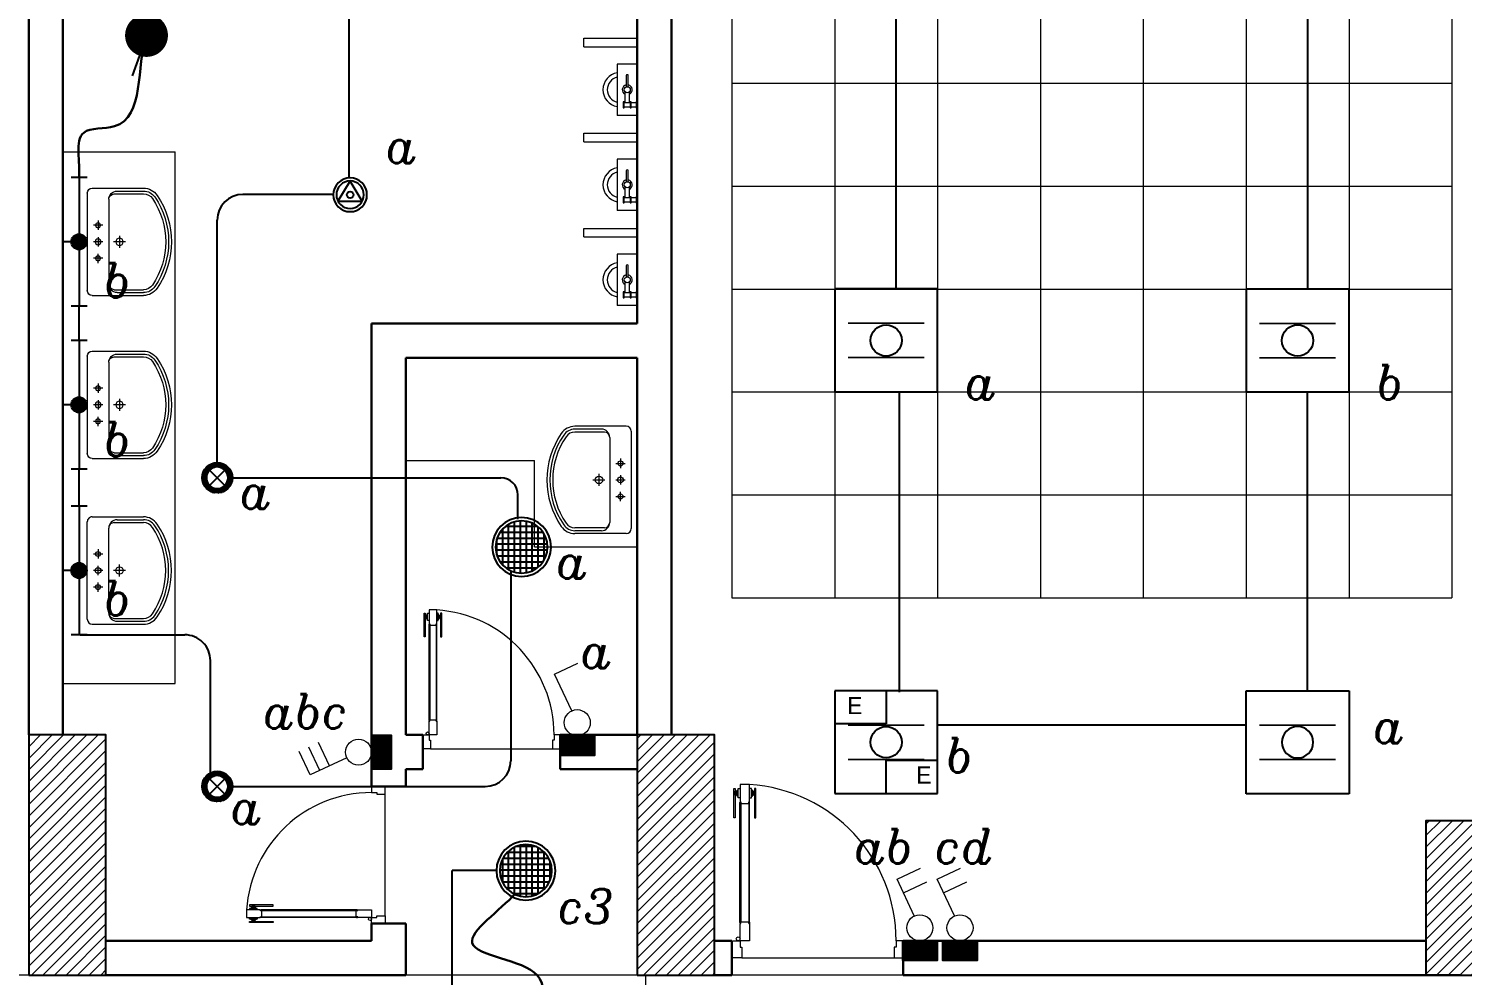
# Model space of a CAD drawing. Extents: x 990 to 1091, y 469 to 823.
# Drawn here: x 1013.71 to 1022.08, y 772.87 to 778.39 of the extents above; entities that cross this region are included whole.
import ezdxf

# ---------------------------------------------------------------- set-up
doc = ezdxf.new("R2010")
doc.units = 0
doc.header["$MEASUREMENT"] = 0
doc.layers.get('0').update_dxf_attribs({"color": 252, "linetype": 'CONTINUOUS', "lineweight": 30})
for name, color, linetype, lineweight in [('Column', 252, 'CONTINUOUS', 25), ('DOOR', 252, 'CONTINUOUS', 9), ('elev', 252, 'CONTINUOUS', 9), ('Furn', 252, 'CONTINUOUS', 9), ('hatch', 252, 'CONTINUOUS', 9), ('R-SWTS-DET1', 252, 'CONTINUOUS', 5), ('Wall', 252, 'CONTINUOUS', 30)]:
    doc.layers.add(name, color=color, linetype=linetype, lineweight=lineweight)
for name, color, linetype in [('E-LIGHTING', 2, 'CONTINUOUS'), ('E-SWITCHES', 4, 'CONTINUOUS'), ('E-WIRING', 3, 'CONTINUOUS'), ('TEXT-ELC', 3, 'CONTINUOUS')]:
    doc.layers.add(name, color=color, linetype=linetype)
doc.styles.add('ROMANS', font='italic8.shx')
doc.dimstyles.get("Standard").update_dxf_attribs({"dimtxt": 0.12, "dimasz": 0.05, "dimexe": 0.18, "dimexo": 0.0625, "dimgap": 0.09, "dimtad": 0, "dimtih": 1, "dimtoh": 1, "dimzin": 0, "dimdsep": 46, "dimtxsty": 'Standard', "dimblk": 'DOT', "dimcen": 0.09, "dimadec": 0, "dimazin": 0, "dimtfac": 1, "dimtofl": 0, "dimtmove": 0, "dimatfit": 3, "dimldrblk": 'DOT', "dimfxl": 1, "dimtolj": 1, "dimtzin": 0, "dimarcsym": 0})
pattern_1 = [(45, (1236.270844002455, 445.3542124927696), (-0.0336759604540093, 0.0336759604540093), [])]
pattern_2 = [(45, (0, 0), (-0.0088388347648318, 0.0088388347648318), []), (135, (0, 0), (-0.0088388347648318, -0.0088388347648318), [])]

# ---------------------------------------------------------------- blocks, each defined once
blk = doc.blocks.new('d8')
at = {"layer": 'DOOR'}
for p, q in [((32.11949057471932, -112.7480921357878), (32.11949057471932, -112.0481896781356)), ((32.12445321347209, -112.0481896781356), (32.12445321347209, -112.748092135788)), ((32.17111337731573, -112.0481896781356), (32.17111337731573, -112.7480921357878)), ((32.17607601606785, -112.7480921357878), (32.17607601606785, -112.0481896781353)), ((32.13112043701042, -112.9536329828703), (33.01999110287822, -112.9536329828703))]:
    blk.add_line(p, q, dxfattribs=at)
for points in [[(32.09162617243794, -112.137211430456), (32.0835986547513, -112.137211430456), (32.0835986547513, -111.9648679569864), (32.09162617243805, -111.9648679569864)], [(32.12445321347209, -112.0426348967258), (32.12445321347209, -112.0537444595456), (32.17111337731561, -112.0537444595456), (32.17111337731561, -112.0426348967258), (32.17555720244376, -112.0426348967258), (32.17555720244376, -111.9426488313468), (32.17555720244376, -111.9426488313468), (32.12000938834433, -111.9426488313468), (32.12000938834433, -112.0426348967258)], [(32.20394041834952, -112.137211430456), (32.21196793603632, -112.137211430456), (32.21196793603632, -111.9648679569862), (32.20394041834965, -111.9648679569862)], [(32.10334504411441, -111.9826758234901), (32.096911198511, -111.9826758234901), (32.096911198511, -112.0028984041054), (32.10334504411441, -112.0028984041054)], [(32.19222154667344, -111.9826758234901), (32.19865539227682, -111.9826758234901), (32.19865539227682, -112.0028984041054), (32.19222154667344, -112.0028984041054)], [(32.12445321347185, -112.753646917198), (32.12445321347185, -112.742537354378), (32.17111337731524, -112.742537354378), (32.17111337731524, -112.753646917198), (32.17555720244334, -112.753646917198), (32.17555720244334, -112.8536329825768), (32.17555720244334, -112.8536329825768), (32.12000938834383, -112.8536329825768), (32.12000938834383, -112.753646917198)], [(32.07557139944827, -112.9536329828707), (32.07557113706436, -112.8536329825768), (32.12000938834383, -112.8536329825768), (32.12000965072765, -112.8915336456279), (32.13111921354742, -112.8915336456279), (32.13112043701042, -112.9536329828703)], [(33.07557139944875, -112.953632982871), (33.07557139923375, -112.8536329828921), (33.03099353957411, -112.8536329825773), (33.03099380195788, -112.8915336456279), (33.01988423913794, -112.8915336456279), (33.01999110287822, -112.9536329828703)]]:
    blk.add_lwpolyline(points, close=True, dxfattribs=at)
for points in [[(32.12000938834423, -112.0204157710859), (32.1088998255243, -112.0204157710859), (32.1088998255243, -111.9648679569862), (32.12000938834423, -111.9648679569862)], [(32.17555720244376, -112.0204157710862), (32.18666676526341, -112.0204157710862), (32.18666676526341, -111.9648679569864), (32.17555720244376, -111.9648679569864)], [(32.1088998255243, -112.0100383941915), (32.10334504411441, -112.0100383941915), (32.10334504411441, -111.9755358334042), (32.1088998255243, -111.9755358334042)], [(32.18666676526341, -112.0100383941908), (32.19222154667344, -112.0100383941908), (32.19222154667344, -111.975535833404), (32.18666676526357, -111.975535833404)]]:
    blk.add_lwpolyline(points, dxfattribs=at)
for points in [[(32.09162617243805, -111.9829640839593, -0.9999999999999998), (32.096911198511, -111.9829640839593), (32.096911198511, -111.9829640839593), (32.096911198511, -112.002610143636), (32.096911198511, -112.002610143636, -0.9999999999999998), (32.09162617243805, -112.002610143636), (32.09162617243805, -112.002610143636)], [(32.12445321347209, -112.0531523168882), (32.12445321347209, -112.0531523168882, -0.9999999999999998), (32.12445321347209, -112.0432270393829)], [(32.17111337731561, -112.0531523168882), (32.17111337731561, -112.0531523168882, 0.9999999999999998), (32.17111337731561, -112.0432270393829)], [(32.20394041834965, -111.9829640839593, 0.9999999999999998), (32.19865539227682, -111.9829640839593), (32.19865539227682, -111.9829640839593), (32.19865539227682, -112.0026101436362), (32.19865539227682, -112.0026101436362, 0.9999999999999998), (32.20394041834965, -112.0026101436362), (32.20394041834965, -112.0026101436362)], [(32.12445321347185, -112.7431294970356), (32.12445321347185, -112.7431294970356, 0.9999999999999998), (32.12445321347185, -112.7530547745402)], [(32.17111337731524, -112.7431294970356), (32.17111337731524, -112.7431294970356, -0.9999999999999998), (32.17111337731524, -112.7530547745402)]]:
    blk.add_lwpolyline(points, format="xyb", close=True, dxfattribs=at)
blk.add_circle((32.10889982552379, -112.842523419757), 0.0111095628198811, dxfattribs=at)
blk.add_arc((32.11820588788596, -112.8536329825768), 0.9127876516880132, 359.9999999999772, 86.39767896853148, dxfattribs=at)
blk = doc.blocks.new('gfhh')
at = {"layer": 'Furn'}
for p, q in [((-7.349850511601543, -128.8200954958166), (-7.648408565474397, -128.8425768039495)), ((-7.639638702096249, -128.9590430405349), (-7.648408565474397, -128.8425768039495)), ((-7.340498246226102, -128.9363497981562), (-7.349267822704375, -128.8198872465551)), ((-7.639638702096249, -128.9590430405349), (-7.340498246226102, -128.9363497981562)), ((-7.565915044231275, -128.8715030543223), (-7.600854915206129, -128.8741340133365)), ((-7.600854915206129, -128.8741340133365), (-7.600416422037597, -128.8799573251652)), ((-7.600416422037597, -128.8799573251652), (-7.565476551061777, -128.8773263661518)), ((-7.562845592048402, -128.9122662371277), (-7.597785463025132, -128.9148971961411)), ((-7.597785463025132, -128.9148971961411), (-7.597346969855664, -128.9207205079702)), ((-7.597346969855664, -128.9207205079702), (-7.562407098879845, -128.9180895489569)), ((-7.560214633035088, -128.9472061081031), (-7.595154504010026, -128.9498370671163)), ((-7.594593110208418, -128.8795188319966), (-7.591962151195048, -128.9144587029724)), ((-7.591523658025607, -128.9202820148011), (-7.589331192181731, -128.9493985739478)), ((-7.568668903878487, -128.9127047302963), (-7.571299862891834, -128.8777648593205)), ((-7.570861369722338, -128.8835881711501), (-7.508199373213415, -128.8788697466129)), ((-7.506263047687298, -128.90214926283), (-7.56910739704611, -128.9068814184675)), ((-7.566037944864262, -128.9476446012716), (-7.568230410708963, -128.9185280421259)), ((-7.565476551061777, -128.8773263661518), (-7.565915044231275, -128.8715030543223)), ((-7.562407098879845, -128.9180895489569), (-7.562845592048402, -128.9122662371277)), ((-7.413193457163004, -128.8775721674182), (-7.478416379834641, -128.8824834287221)), ((-7.477539393497409, -128.8941300523814), (-7.412316470825885, -128.8892187910766)), ((-7.553952994416817, -128.9525909392913), (-7.600539322670528, -128.956098872115))]:
    blk.add_line(p, q, dxfattribs=at)
blk.add_circle((-7.494281329603436, -128.8895343836126), 0.017519393034043, dxfattribs=at)
for centre, radius, start, end in [((-7.497413423668064, -128.8479392991175), 0.1001108173373883, 14.03882389447168, 174.7471238944766), ((-7.497413423668064, -128.8479392991175), 0.0750831130030412, 17.14602389448299, 171.5072238944836), ((-7.494281329603436, -128.8895343836126), 0.0291989883900716, 16.18252389449923, 160.892523894523), ((-7.594441156942622, -128.9558973610807), 0.0061015841283243, 96.71462389449216, 181.8978238944874), ((-7.56001257274616, -128.9533049017674), 0.0061015841283243, 6.714623894479227, 91.89782389448735), ((-7.494281329603436, -128.8895343836126), 0.0291989883900716, 207.1566938945013, 352.8832238944811), ((-7.412754963994442, -128.8833954792474), 0.0058397976780143, 274.3062238944887, 94.30622389448868)]:
    blk.add_arc(centre, radius, start, end, dxfattribs=at)
blk = doc.blocks.new('d4')
at = {"layer": 'DOOR'}
for p, q in [((73.81080702019722, -79.75536550797909), (73.81080995848764, -79.1954435418653)), ((73.81478006948947, -79.19544356269915), (73.8147771311992, -79.75536552881316)), ((73.85210820056386, -79.19544375858517), (73.85210526227335, -79.75536572469895)), ((73.8560753732754, -79.75536574553283), (73.85607831156581, -79.19544377941881)), ((73.82011004714026, -79.9197982344666), (74.53120657982434, -79.91980196607211))]:
    blk.add_line(p, q, dxfattribs=at)
for points in [[(73.78851806293653, -79.26666082674184), (73.78209604878731, -79.2666607930412), (73.78209677230981, -79.12878601426753), (73.78851878645906, -79.12878604796819)], [(73.79789380904005, -79.14303239036839), (73.79274673255738, -79.1430323633582), (73.79274664766004, -79.15921042785027), (73.79789372414277, -79.15921045486027)], [(73.81478009280924, -79.1909997375714), (73.81478004616972, -79.19988738782713), (73.85210817724399, -79.19988758371314), (73.85210822388363, -79.1909999334574), (73.85566328398599, -79.19099995211302), (73.85566370374178, -79.11101109981118), (73.85566370374178, -79.11101109981118), (73.81122545246282, -79.11101086661334), (73.811225032707, -79.19099971891559)], [(73.86899501108627, -79.1430327634846), (73.87414208756887, -79.1430327904948), (73.87414200267162, -79.15921085498688), (73.86899492618899, -79.15921082797665)], [(73.87836945966451, -79.26666129825306), (73.88479147381386, -79.26666133195391), (73.8847921973363, -79.12878655317982), (73.87837018318704, -79.12878651947916)], [(73.81477710787942, -79.75980935394101), (73.81477715451896, -79.7509217036852), (73.85210528559313, -79.7509218995712), (73.85210523895358, -79.75980954982701), (73.85566029905604, -79.75980956848285), (73.85565987930023, -79.8397984207848), (73.85565987930023, -79.8397984207848), (73.81122162802133, -79.83979818758715), (73.81122204777704, -79.75980933528521)], [(73.77567081709115, -79.91979800126414), (73.77567102699825, -79.83979800102907), (73.81122162802133, -79.83979818758715), (73.81122167881601, -79.8701187180287), (73.8201093290717, -79.87011876466823), (73.82011004714026, -79.9197982344666)], [(74.57567081708015, -79.9198021994066), (74.57567123672237, -79.83980219942465), (74.5400089489952, -79.83980201202864), (74.5400089997898, -79.87012254246977), (74.53112134953399, -79.87012249583027), (74.53120657982434, -79.91980196607211)]]:
    blk.add_lwpolyline(points, close=True, dxfattribs=at)
for points in [[(73.78851871048894, -79.14326294954627, -0.9999999999999998), (73.79274673134722, -79.14326297173355), (73.79274673134722, -79.14326297173355), (73.79274664887026, -79.15897981947471), (73.79274664887026, -79.15897981947471, -0.9999999999999998), (73.78851862801199, -79.1589797972874), (73.78851862801199, -79.1589797972874)], [(73.81478004865559, -79.19941367370124), (73.81478004865559, -79.19941367370124, -0.9999999999999998), (73.81478009032334, -79.19147345169709)], [(73.8521081797299, -79.19941386958723), (73.8521081797299, -79.19941386958723, 0.9999999999999998), (73.85210822139761, -79.1914736475831)], [(73.87837010721694, -79.14326342105744, 0.9999999999999998), (73.87414208635875, -79.14326339887015), (73.87414208635875, -79.14326339887015), (73.87414200388187, -79.1589802466115), (73.87414200388187, -79.1589802466115, 0.9999999999999998), (73.87837002473998, -79.15898026879859), (73.87837002473998, -79.15898026879859)], [(73.81477715203305, -79.7513954178113), (73.81477715203305, -79.7513954178113, 0.9999999999999998), (73.81477711036531, -79.75933563981482)], [(73.85210528310722, -79.7513956136973), (73.85210528310722, -79.7513956136973, -0.9999999999999998), (73.8521052414395, -79.75933583570082)]]:
    blk.add_lwpolyline(points, format="xyb", close=True, dxfattribs=at)
for points in [[(73.80233751929595, -79.16492247024897), (73.79789369416808, -79.1649224469289), (73.79789383901473, -79.13732039829976), (73.80233766414258, -79.13732042161952)], [(73.81122512598606, -79.17322441840393), (73.80233747573018, -79.17322437176443), (73.80233770892784, -79.12878612048524), (73.81122535918368, -79.12878616712497)], [(73.85566337726503, -79.1732246516018), (73.86455102752063, -79.17322469824131), (73.86455126071837, -79.12878644696212), (73.85566361046266, -79.1287864003226)], [(73.86455107108631, -79.16492279672514), (73.86899489621429, -79.16492282004509), (73.86899504106096, -79.13732077141584), (73.86455121593312, -79.1373207480962)]]:
    blk.add_lwpolyline(points, dxfattribs=at)
blk.add_circle((73.80233402440496, -79.83091049069192), 0.0088876502559006, dxfattribs=at)
blk.add_arc((73.80977882765505, -79.83979818001579), 0.7302301213500654, 359.9996993301862, 86.3973782987392, dxfattribs=at)
blk = doc.blocks.new('LAV15')
at = {"layer": 'Furn'}
for p, q in [((-0.0437500000000029, 0.3933986423538389), (-0.0437500000000029, 0.0826797284707777)), ((-0.0137500000000017, 0.4233986423538403), (0.5762500000000017, 0.4233986423538403)), ((0.1522921084965674, 0.3583986423538388), (0.20937484216347, 0.3583986423538388)), ((0.1812499999999915, 0.3300132438867482), (0.1812499999999915, 0.3866331723675191)), ((0.2522921084965617, 0.3583986423538388), (0.3093748421634643, 0.3583986423538388)), ((0.28125, 0.3300132438867482), (0.28125, 0.3866331723675191)), ((0.4102078915034327, 0.3583986423538388), (0.35312515783653, 0.3583986423538388)), ((0.3812499999999943, 0.3300132438867482), (0.3812499999999943, 0.3866331723675191)), ((0.606250000000003, 0.3933986423538425), (0.606250000000003, 0.0826797284707777)), ((-0.0087500000000063, 0.2608986423538386), (-0.0087500000000063, 0.0826797284707777)), ((0.0237499999999926, 0.293398642353841), (0.5387499999999932, 0.293398642353841)), ((0.28125, 0.1921284109792207), (0.28125, 0.26447609737132)), ((0.5712499999999922, 0.2608986423538386), (0.5712499999999922, 0.0826797284707777)), ((-0.0262500000000046, 0.2433986423538403), (-0.0262500000000046, 0.0826797284707741)), ((0.2442482497456098, 0.2283986423538398), (0.317187298319979, 0.2283986423538398)), ((0.5887500000000045, 0.2433986423538403), (0.5887500000000045, 0.0826797284707777))]:
    blk.add_line(p, q, dxfattribs=at)
for centre, radius in [((0.1812499999999915, 0.3583986423538388), 0.0150845549947657), ((0.28125, 0.3583986423538388), 0.0175986474938933), ((0.3812499999999943, 0.3583986423538388), 0.0150845549947657), ((0.28125, 0.2283986423538398), 0.0224871606866415)]:
    blk.add_circle(centre, radius, dxfattribs=at)
for centre, radius, start, end in [((-0.0137500000000017, 0.3933986423538389), 0.03, 90, 180), ((0.5762500000000017, 0.3933986423538425), 0.03, 0, 90), ((0.0237499999999926, 0.2433986423538403), 0.05, 90, 180), ((0.0237499999999926, 0.2608986423538386), 0.0325, 90, 180), ((0.5387499999999932, 0.2433986423538403), 0.05, 0, 90), ((0.5387499999999932, 0.2608986423538386), 0.0325, 0, 90), ((0.0562499999999915, 0.0826797284707777), 0.1, 180, 235.7711336721866), ((0.0562499999999915, 0.0826797284707777), 0.0825, 180, 235.7711336721866), ((0.0562499999999915, 0.0826797284707777), 0.065, 180, 235.7711336721866), ((0.28125, 0.4133986423538385), 0.5, 235.7711336721866, 304.2288663278136), ((0.28125, 0.4133986423538385), 0.4825000000000001, 235.7711336721866, 304.2288663278136), ((0.28125, 0.4133986423538385), 0.4650000000000001, 235.7711336721866, 304.2288663278136), ((0.5062499999999944, 0.0826797284707777), 0.065, 304.2288663278136, 0), ((0.5062499999999944, 0.0826797284707777), 0.0825, 304.2288663278136, 0), ((0.5062499999999944, 0.0826797284707777), 0.1, 304.2288663278136, 0)]:
    blk.add_arc(centre, radius, start, end, dxfattribs=at)
blk = doc.blocks.new('SPOT-20')
at = {"layer": 'E-LIGHTING', "linetype": 'Continuous'}
h = blk.add_hatch(dxfattribs=at)
h.set_pattern_fill('ANSI37', scale=0.4, style=0)
h.set_pattern_definition([(45, (0, 0), (-0.0353553390593274, 0.0353553390593274), []), (135, (0, 0), (-0.0353553390593274, -0.0353553390593274), [])])
h.paths.add_polyline_path([(-0.2200961570427753, 0, 1), (0.2200961570427753, 0, 1)])
at = {"layer": 'E-LIGHTING', "color": 1}
blk.add_circle((0, 0), 0.24885445374253, dxfattribs=at)
at = {"layer": 'E-LIGHTING', "color": 7}
blk.add_circle((0, 0), 0.2200961570427753, dxfattribs=at)
blk = doc.blocks.new('_Dot')
at = {"color": 0, "linetype": 'ByBlock', "lineweight": -2}
blk.add_line((-0.5, 0), (-1, 0), dxfattribs=at)
at = {"color": 0, "linetype": 'ByBlock', "const_width": 0.5}
blk.add_lwpolyline([(-0.25, 0, 1), (0.25, 0, 1)], format="xyb", close=True, dxfattribs=at)
blk = doc.blocks.new('60X60 IP SURFACE MOUNTED')
at = {"layer": 'E-LIGHTING', "color": 4, "linetype": 'ByBlock'}
for p, q in [((0.2999999999301508, 0.2999999999883585), (-0.2999999999301508, 0.2999999999883585)), ((-0.2999999999301508, 0.2999999999883585), (-0.2999999999301508, -0.2999999999883585)), ((0.2999999999301508, -0.2999999999883585), (0.2999999999301508, 0.2999999999883585)), ((-0.2999999999301508, -0.2999999999883585), (0.2999999999301508, -0.2999999999883585))]:
    blk.add_line(p, q, dxfattribs=at)
at = {"layer": 'E-LIGHTING', "color": 1, "linetype": 'ByBlock', "const_width": 0.01}
for points in [[(0.2224989651003852, 0.0999999999985448), (-0.2224989651003852, 0.0999999999985448)], [(0.2224989651003852, -0.0999999999985448), (-0.2224989651003852, -0.0999999999985448)]]:
    blk.add_lwpolyline(points, dxfattribs=at)
at = {"layer": 'E-LIGHTING', "color": 5}
blk.add_circle((0, 0), 0.0913821654968952, dxfattribs=at)
blk = doc.blocks.new('SURFACE EMER IP')
at = {"layer": 'E-LIGHTING', "color": 4, "linetype": 'ByBlock'}
for p, q in [((0.2999999999301508, 0.2999999999883585), (-0.2999999999301508, 0.2999999999883585)), ((-0.2999999999301508, 0.2999999999883585), (-0.2999999999301508, -0.2999999999883585)), ((0.2999999999301508, -0.2999999999883585), (0.2999999999301508, 0.2999999999883585)), ((-0.2999999999301508, -0.2999999999883585), (0.2999999999301508, -0.2999999999883585))]:
    blk.add_line(p, q, dxfattribs=at)
at = {"layer": 'E-LIGHTING', "color": 4, "linetype": 'Continuous'}
for p, q in [((0, 0.2999999999883585), (0, 0.1064224546775279)), ((0, 0.1064224546775279), (-0.2999999999301508, 0.1064224546775279)), ((0, -0.2999999999883585), (0, -0.1052910540216488)), ((0, -0.1052910540216488), (0.2999999999301508, -0.1052910540216488))]:
    blk.add_line(p, q, dxfattribs=at)
at = {"layer": 'E-LIGHTING', "color": 1, "linetype": 'ByBlock', "const_width": 0.01}
for points in [[(0.2224989651003852, 0.0999999999985448), (-0.2224989651003852, 0.0999999999985448)], [(0.2224989651003852, -0.0999999999985448), (-0.2224989651003852, -0.0999999999985448)]]:
    blk.add_lwpolyline(points, dxfattribs=at)
at = {"layer": 'E-LIGHTING', "color": 5}
blk.add_circle((0, 0), 0.0913821654968952, dxfattribs=at)
at = {"layer": 'E-LIGHTING', "color": 2, "linetype": 'Continuous', "char_height": 0.1002365262154399, "width": 0.1432406827643717, "attachment_point": 1}
for insert in [(-0.2273287410509965, 0.263953974698012), (0.1754007393526535, -0.1413370793119953)]:
    blk.add_mtext('E', dxfattribs=dict(at, insert=insert))
blk = doc.blocks.new('SW4')
at = {"layer": 'E-SWITCHES'}
h = blk.add_hatch(dxfattribs=at)
h.set_pattern_fill('ANSI37', scale=0.1, style=0)
h.set_pattern_definition([(45, (1867.921354691711, 178.5302348165311), (-0.0088388347648318, 0.0088388347648318), []), (135, (1867.921354691711, 178.5302348165311), (-0.0088388347648318, -0.0088388347648318), [])])
h.paths.add_polyline_path([(1926.404552722301, 447.6725330204758), (1926.404552722301, 447.5122779912748), (1926.683655178037, 447.5122779912751), (1926.683655178037, 447.6725330204764), (1926.544104084809, 447.6725330204764, -0.0006762992974968), (1926.543817744705, 447.6725330204764)])
at = {"layer": 'E-SWITCHES', "lineweight": 15}
for p, q in [((1926.358490422156, 448.1727928609648), (1926.548754213419, 448.2622636222638)), ((1926.498917917993, 447.8741671724119), (1926.358490422156, 448.1727928609648)), ((1926.410166352716, 448.062901558856), (1926.600430143978, 448.1523723201551))]:
    blk.add_line(p, q, dxfattribs=at)
at = {"layer": 'E-SWITCHES'}
blk.add_lwpolyline([(1926.404552722301, 447.6725330204764), (1926.683655178037, 447.6725330204764), (1926.683655178037, 447.5122779912748), (1926.404552722301, 447.5122779912748)], close=True, dxfattribs=at)
at = {"layer": 'E-SWITCHES', "lineweight": 15}
blk.add_circle((1926.543960914757, 447.778381116847), 0.1058481931965026, dxfattribs=at)
blk = doc.blocks.new('F74')
at = {"layer": 'E-LIGHTING'}
h = blk.add_hatch(dxfattribs=at)
h.set_pattern_fill('ANSI38', color=21, scale=0.05, style=0)
h.set_pattern_definition([(45, (0, 0), (-0.0044194173824159, 0.0044194173824159), []), (135, (0, 0), (-0.0132582521472478, 0.0044194173824159), [0.015625, -0.009375])])
h.paths.add_polyline_path([(0.0358575661433399, 0.075000000000017, 1), (-0.0358575661432263, 0.075000000000017, 1)])
at = {"layer": 'E-LIGHTING', "color": 1}
for p, q in [((-0.3000000000000824, 0.1124999999988888), (-0.3000000000000824, 0.0374999999989002)), ((-0.2999999999998835, 0.0749999999990507), (-0.0358575661432263, 0.0749999999990507)), ((0.0358575661433399, 0.0750000000001325), (0.3000000000000256, 0.0750000000001325)), ((0.2999999999999402, 0.1125000000010203), (0.2999999999999402, 0.0375000000010033)), ((-0.0749999999999886, -2.558e-13), (0.0749999999999886, 2.558e-13)), ((5.68e-14, 0.0391424338567339), (5.68e-14, 2.84e-14))]:
    blk.add_line(p, q, dxfattribs=at)
blk.add_circle((5.68e-14, 0.075000000000017), 0.0358575661432831, dxfattribs=at)
blk = doc.blocks.new('1X26 W')
at = {"layer": 'E-LIGHTING', "color": 1}
for p, q in [((340715.1571165361, 2316221.650086939), (340638.9658122944, 2316096.487654796)), ((340791.0984658736, 2316096.61688144), (340715.1571165361, 2316221.368702897)), ((340638.9658122944, 2316096.487654796), (340791.3484207779, 2316096.487654796))]:
    blk.add_line(p, q, dxfattribs=at)
at = {"layer": 'E-LIGHTING', "color": 7}
blk.add_circle((340715.1571165361, 2316135.878546332), 20.42973725050687, dxfattribs=at)
at = {"layer": 'E-LIGHTING', "color": 3, "extrusion": (0, 0, -1)}
blk.add_ellipse((340715.1571165361, 2316135.878546332), major_axis=(-74.24621202471441, 74.24621202471431), ratio=0.9999999999965836, start_param=5.497787143780428, end_param=11.78097245096001, dxfattribs=at)
at = {"layer": 'E-LIGHTING', "color": 2, "extrusion": (0, 0, -0.9999999999999998)}
blk.add_ellipse((340715.1571165361, 2316135.878546332), major_axis=(60.64963799625552, 60.64963799625552), ratio=0.9999999999935912, start_param=3.926990816990444, end_param=10.21017612417003, dxfattribs=at)
blk = doc.blocks.new('Spot-26')
at = {"layer": 'E-LIGHTING'}
h = blk.add_hatch(dxfattribs=at)
h.set_pattern_fill('BRSTONE', color=81, scale=0.1, style=0)
h.set_pattern_definition([(0, (0, 0), (0, 0.033), []), (90, (0.09, 0), (-0.05, 0.033), [0.033, -0.033]), (90, (0.08, 0), (-0.05, 0.033), [0.033, -0.033]), (0, (0.09, 0.0055), (0.05, 0.033), [-0.09, 0.01]), (0, (0.09, 0.011), (0.05, 0.033), [-0.09, 0.01]), (0, (0.09, 0.0165), (0.05, 0.033), [-0.09, 0.01]), (0, (0.09, 0.022), (0.05, 0.033), [-0.09, 0.01]), (0, (0.09, 0.0275), (0.05, 0.033), [-0.09, 0.01])])
h.paths.add_polyline_path([(-0.3417202001316514, 2.91038e-11, 1), (0.3417202001316514, 2.91038e-11, 1)])
h.paths.add_polyline_path([(-0.1732325845531079, -0.1732325845329167, -0.4142135623896712), (-0.1732325845522165, 0.1732325845920157, -2.414213562276481)], flags=16)
at = {"layer": 'E-LIGHTING', "color": 2}
for p, q in [((-0.173232584554956, 0.1732325845892762), (0.173232584554956, -0.1732325845310685)), ((-0.173232584546169, -0.1732325845398556), (0.1732325845898247, 0.1732325845544075))]:
    blk.add_line(p, q, dxfattribs=at)
at = {"layer": 'E-LIGHTING', "color": 6}
blk.add_circle((0, 2.91038e-11), 0.3417202001316514, dxfattribs=at)
at = {"layer": 'E-LIGHTING', "color": 1}
for start, end in [(134.9999999982313, 225.0000000141494), (225.0000000014739, 134.9999999985261)]:
    blk.add_arc((0, 2.91038e-11), 0.2449878705262513, start, end, dxfattribs=at)
blk = doc.blocks.new('SW6')
at = {"layer": 'E-SWITCHES'}
h = blk.add_hatch(dxfattribs=at)
h.set_pattern_fill('ANSI37', scale=0.1, style=0)
h.set_pattern_definition(pattern_2)
h.paths.add_polyline_path([(58.66838666126888, 267.9915972404574, -0.0006758164009294), (58.66810052561969, 267.9915972404574), (58.52883540104086, 267.9915972404597), (58.5288354010379, 267.8313422112907), (58.80793785671778, 267.8313422112869), (58.80793785672063, 267.9915972404552)])
at = {"layer": 'E-SWITCHES', "lineweight": 15}
for p, q in [((58.48277310086938, 268.4918570807941), (58.67303689211825, 268.5813278422693)), ((58.62320059668275, 268.1932313925117), (58.48277310086938, 268.4918570807941)), ((58.5198264323144, 268.4130614251298), (58.71009022356327, 268.5025321866051)), ((58.55687976375939, 268.3342657694657), (58.74714355500828, 268.4237365309409))]:
    blk.add_line(p, q, dxfattribs=at)
at = {"layer": 'E-SWITCHES'}
blk.add_lwpolyline([(58.52883540104085, 267.9915972404597), (58.80793785672063, 267.9915972404551), (58.80793785671778, 267.8313422112869), (58.5288354010379, 267.8313422112906)], close=True, dxfattribs=at)
at = {"layer": 'E-SWITCHES', "lineweight": 15}
blk.add_circle((58.66824359345718, 268.0974453369663), 0.1058481931965026, dxfattribs=at)
blk = doc.blocks.new('SW2')
at = {"layer": 'E-SWITCHES'}
h = blk.add_hatch(dxfattribs=at)
h.set_pattern_fill('ANSI37', scale=0.1, style=0)
h.set_pattern_definition(pattern_2)
h.paths.add_polyline_path([(58.55844961925746, 270.2398836288225, -0.0006758164490269999), (58.5581634835879, 270.2398836288225), (58.41889835900905, 270.2398836288248), (58.41889835900611, 270.0796285996558), (58.69800081468596, 270.0796285996521), (58.69800081468885, 270.2398836288203)])
at = {"layer": 'E-SWITCHES', "lineweight": 15}
for p, q in [((58.37283605883761, 270.7401434691592), (58.56309985008646, 270.8296142306344)), ((58.51326355465096, 270.4415177808769), (58.37283605883761, 270.7401434691592))]:
    blk.add_line(p, q, dxfattribs=at)
at = {"layer": 'E-SWITCHES'}
blk.add_lwpolyline([(58.41889835900906, 270.2398836288248), (58.69800081468885, 270.2398836288203), (58.698000814686, 270.0796285996521), (58.41889835900611, 270.0796285996557)], close=True, dxfattribs=at)
at = {"layer": 'E-SWITCHES', "lineweight": 15}
blk.add_circle((58.5583065514254, 270.3457317253314), 0.1058481931965026, dxfattribs=at)

msp = doc.modelspace()

# ---------------------------------------------------------------- hatches: boundary and pattern name
at = {"layer": 'hatch'}
h = msp.add_hatch(dxfattribs=at)
h.set_pattern_fill('ANSI31', color=256, scale=0.015, style=0)
h.set_pattern_definition(pattern_1)
h.paths.add_polyline_path([(1013.713655336022, 772.876277334243), (1014.163655336022, 772.876277334243), (1014.163655336022, 774.276277334243), (1013.713655336022, 774.276277334243)])
h = msp.add_hatch(dxfattribs=at)
h.set_pattern_fill('ANSI31', color=256, scale=0.015, style=0)
h.set_pattern_definition(pattern_1)
h.paths.add_polyline_path([(1017.263684068936, 772.876277334243), (1017.713684068937, 772.876277334243), (1017.713684068937, 774.276277334243), (1017.263684068936, 774.276277334243)])
h = msp.add_hatch(dxfattribs=at)
h.set_pattern_fill('ANSI31', color=256, scale=0.015, style=0)
h.set_pattern_definition([(45, (1249.295844002455, 450.6542124927698), (-0.0336759604540093, 0.0336759604540093), [])])
h.paths.add_polyline_path([(1021.863684068936, 772.876277334243), (1022.763684068936, 772.876277334243), (1022.763684068936, 773.7762773342433), (1021.863684068936, 773.7762773342433)])

# ---------------------------------------------------------------- linework, layer by layer
at = {"layer": 'Column'}
for points in [[(1013.713655336022, 772.876277334243), (1014.163655336022, 772.876277334243), (1014.163655336022, 774.276277334243), (1013.713655336022, 774.276277334243)], [(1017.263684068936, 772.876277334243), (1017.713684068937, 772.876277334243), (1017.713684068937, 774.276277334243), (1017.263684068936, 774.276277334243)], [(1021.863684068936, 772.876277334243), (1022.763684068936, 772.876277334243), (1022.763684068936, 773.7762773342433), (1021.863684068936, 773.7762773342433)]]:
    msp.add_lwpolyline(points, close=True, dxfattribs=at)
at = {"layer": 'E-WIRING', "linetype": 'Continuous'}
for p, q in [((1015.583528469352, 777.5245797541871), (1015.583528469352, 778.8279750294479)), ((1018.772764382715, 778.6728224822967), (1018.772764382715, 776.8768750973185)), ((1021.172764382575, 778.6762773342956), (1021.172764382505, 776.8763530404738)), ((1015.490279444641, 777.4288171782911), (1014.96368406893, 777.4288171782911)), ((1014.81368406893, 775.864457548122), (1014.81368406893, 777.2788171782909)), ((1014.007434173952, 776.5764196836238), (1014.007434173952, 776.7770345245041)), ((1018.792764382552, 774.5249339163621), (1018.792764382552, 776.2768750973418)), ((1021.172764382575, 774.530329947391), (1021.172764382575, 776.2762773342723)), ((1014.007434173952, 775.6102008283721), (1014.007434173955, 775.8264196836241)), ((1014.901864282841, 775.7762773342599), (1016.46762768002, 775.7762773342599)), ((1016.526007881962, 775.2336052391504), (1016.526007881962, 774.1262773342711)), ((1020.819217793957, 774.3334310032405), (1019.019217793957, 774.3340287662863)), ((1014.901864282841, 773.9762773342711), (1016.376007881962, 773.9762773342711))]:
    msp.add_line(p, q, dxfattribs=at)
at = {"layer": 'E-WIRING', "color": 3}
for p, q in [((1016.56762768002, 775.5355632874976), (1016.56762768002, 775.6762773342599)), ((1014.013682690103, 774.8602008283721), (1014.623693940989, 774.8602008283721)), ((1014.773693940989, 774.0548682993264), (1014.773693940989, 774.7102008283722)), ((1016.44163239407, 773.4861925991142), (1016.183621317697, 773.4861884651339)), ((1016.183683964217, 769.5762773343283), (1016.183621317697, 773.486188465134))]:
    msp.add_line(p, q, dxfattribs=at)
at = {"layer": 'E-WIRING', "linetype": 'Continuous'}
for centre, start, end in [((1014.96368406893, 777.2788171782909), 90, 180), ((1016.376007881962, 774.1262773342711), 270, 0)]:
    msp.add_arc(centre, 0.15, start, end, dxfattribs=at)
at = {"layer": 'E-WIRING', "color": 3}
for centre, radius, end in [((1016.46762768002, 775.6762773342599), 0.1, 90), ((1014.623693940989, 774.7102008283722), 0.15, 90.00000000001303)]:
    msp.add_arc(centre, radius, 0, end, dxfattribs=at)
at = {"layer": 'elev', "linetype": 'Continuous'}
for p, q in [((1017.815165178657, 780.4762773342453), (1017.815165178657, 775.0762773342453)), ((1018.415165178657, 780.4762773342453), (1018.415165178657, 775.0762773342453)), ((1019.015165178657, 780.4762773342453), (1019.015165178657, 775.0762773342453)), ((1019.615165178657, 780.4762773342453), (1019.615165178657, 775.0762773342453)), ((1020.215165178657, 780.4762773342453), (1020.215165178657, 775.0762773342453)), ((1020.815165178657, 780.4762773342453), (1020.815165178657, 775.0762773342453)), ((1021.415165178657, 780.4762773342453), (1021.415165178657, 775.0762773342453)), ((1022.015165178657, 780.4762773342453), (1022.015165178657, 775.0762773342453)), ((1017.815165178657, 778.0762773342456), (1022.015165178657, 778.0762773342456)), ((1017.815165178657, 777.4762773342458), (1022.015165178657, 777.4762773342458)), ((1017.815165178657, 776.8762773342453), (1022.015165178657, 776.8762773342453)), ((1017.815165178657, 776.2762773342457), (1022.015165178657, 776.2762773342457)), ((1017.815165178657, 775.6762773342456), (1022.015165178657, 775.6762773342456)), ((1017.815165178657, 775.0762773342453), (1022.015165178657, 775.0762773342453)), ((1057.763820208052, 772.8758692776111), (1000.511466810505, 772.8753855359217)), ((1017.311466810505, 772.876296414602), (1017.311466810505, 770.3756547133279))]:
    msp.add_line(p, q, dxfattribs=at)
at = {"layer": 'Furn', "linetype": 'Continuous'}
for p, q in [((1016.952484266323, 778.3389629867737), (1017.26368396431, 778.3389629867737)), ((1016.952484266323, 778.2889629867735), (1016.952484266323, 778.3389629867737)), ((1016.952484266323, 778.2889629867735), (1017.26368396431, 778.2889629867735)), ((1016.952484266324, 777.7847344359236), (1017.26368396431, 777.7847344359236)), ((1016.952484266324, 777.7347344359237), (1016.952484266324, 777.7847344359236)), ((1016.952484266324, 777.7347344359237), (1017.26368396431, 777.7347344359237)), ((1013.913683964311, 777.6760741715138), (1014.56910544455, 777.6760741715138)), ((1016.952484266324, 777.2305058850737), (1017.26368396431, 777.2305058850737)), ((1016.952484266324, 777.1805058850736), (1016.952484266324, 777.2305058850737)), ((1016.952484266324, 777.1805058850736), (1017.26368396431, 777.1805058850736)), ((1015.913683964311, 775.8762773342231), (1016.663683964311, 775.8762773342231)), ((1016.663683964311, 775.3727134273279), (1017.26368396431, 775.3727134273279))]:
    msp.add_line(p, q, dxfattribs=at)
for points in [[(1013.913683964311, 774.5762773342432), (1014.56910544455, 774.5762773342432), (1014.56910544455, 777.6760741715138)], [(1016.663683964311, 775.3727134273279), (1016.663683964311, 775.8762773342231)]]:
    msp.add_lwpolyline(points, dxfattribs=at)
at = {"layer": 'Wall', "linetype": 'Continuous'}
for p, q in [((1015.713683964311, 776.6762773342235), (1017.26368396431, 776.6762773342235)), ((1015.713683964311, 773.9762773342235), (1015.713683964311, 776.6762773342235)), ((1015.913683964311, 776.4762773342231), (1017.26368396431, 776.4762773342231)), ((1015.913683964311, 774.2762773342232), (1015.913683964311, 776.4762773342231)), ((1015.913683964311, 774.2762773342232), (1016.013683964311, 774.2762773342232)), ((1016.013683964311, 774.2762773342232), (1016.013683964311, 774.0762773342232)), ((1016.81368396431, 774.2762773342232), (1017.26368396431, 774.2762773342232)), ((1016.81368396431, 774.2762773342232), (1016.81368396431, 774.0762773342232)), ((1015.913683964311, 774.0762773342232), (1016.013683964311, 774.0762773342232)), ((1015.913683964311, 773.9762773342235), (1015.913683964311, 774.0762773342232)), ((1016.81368396431, 774.0762773342232), (1017.26368396431, 774.0762773342232)), ((1015.713683964311, 773.9762773342235), (1015.913683964311, 773.9762773342235)), ((1015.713683964311, 773.0762773342235), (1015.713683964311, 773.1762773342235)), ((1015.713683964311, 773.1762773342235), (1015.913683964311, 773.1762773342235)), ((1015.913683964311, 773.0762773342235), (1015.913683964311, 773.1762773342235)), ((1014.163655336021, 773.0762773342235), (1015.713683964311, 773.0762773342235)), ((1015.913683964311, 773.0762773342235), (1015.913683964311, 772.8762773342231)), ((1017.815528391492, 773.0762773342427), (1017.714298843121, 773.0762773342427)), ((1017.815528391492, 773.0762773342427), (1017.815528391492, 772.8762773342426)), ((1018.815528391492, 773.0762773370996), (1018.815528391492, 772.876277334028)), ((1021.863684068936, 773.0762773342298), (1018.815528391492, 773.0762773340317)), ((1014.163655336021, 772.8762773342231), (1015.913683964311, 772.8762773342231)), ((1017.815528391492, 772.8762773342426), (1017.714298843121, 772.8762773342426)), ((1022.063684068936, 772.876277334243), (1018.815528391492, 772.8762773340316))]:
    msp.add_line(p, q, dxfattribs=at)
for points in [[(1013.713684068936, 774.276277334243), (1013.713684068936, 781.2762773342425)], [(1017.463684068937, 774.276277334243), (1017.463684068937, 781.1762773342232)], [(1013.913683964311, 774.276277334243), (1013.913683964311, 779.5762758602167)], [(1017.26368396431, 776.6762773342235), (1017.26368396431, 779.5762751273417)], [(1013.91368396431, 774.2725250867578), (1013.91368396431, 779.4762773342426), (1014.092591158593, 779.4762773342426)], [(1017.26368394779, 774.276277334243), (1017.263684068936, 776.4762773342231)], [(1017.26368396431, 774.276277334243), (1017.26368396431, 776.4762773342231)]]:
    msp.add_lwpolyline(points, dxfattribs=at)

# ---------------------------------------------------------------- block references
at = {"linetype": 'Continuous'}
msp.add_blockref('d4', (942.2380129373123, 854.1160753352527), dxfattribs=at)
at = {"linetype": 'Continuous', "rotation": 90.00000000000004}
msp.add_blockref('d4', (935.873881764886, 699.400606097501), dxfattribs=at)
at = {"layer": 'E-LIGHTING'}
for name, p, xscale, yscale, zscale, rotation in [('F74', (1013.913684173936, 777.1520345245042), 1.25, 1.25, 1.25, 270), ('F74', (1013.913684173936, 776.2014196836243), 1.25, 1.25, 1.25, 270), ('F74', (1013.913684173936, 775.2352008283721), 1.25, 1.25, 1.25, 270), ('SPOT-20', (1016.588684173946, 775.3722247191877), -0.6911999978559688, 0.6911999974250878, 0.6911999976959953, 134.9999999895181), ('SPOT-20', (1016.613684173913, 773.4849561611982), -0.6911999978559688, 0.6911999974250878, 0.6911999976959953, 134.9999999895181)]:
    msp.add_blockref(name, p, dxfattribs=dict(at, xscale=xscale, yscale=yscale, zscale=zscale, rotation=rotation))
for name, p, xscale, yscale, zscale in [('1X26 W', (696.1682243701979, -1393.951108788687), 0.0009375000000773, 0.0009375000000773, 0.0009375000000773), ('Spot-26', (1014.81368406893, 775.7762773342523), 0.2580479991436277, 0.2580479991436277, 0.2580479991436277), ('Spot-26', (1014.81368406893, 773.9762773342635), 0.2580479991436277, 0.2580479991436277, 0.2580479991436277)]:
    msp.add_blockref(name, p, dxfattribs=dict(at, xscale=xscale, yscale=yscale, zscale=zscale))
at = {"layer": 'E-LIGHTING', "linetype": 'Continuous'}
for name, p in [('60X60 IP SURFACE MOUNTED', (1018.715165178727, 776.5768750973033)), ('60X60 IP SURFACE MOUNTED', (1021.115165178727, 776.576277334257)), ('SURFACE EMER IP', (1018.715165178727, 774.2340287662881))]:
    msp.add_blockref(name, p, dxfattribs=at)
at = {"layer": 'E-LIGHTING', "linetype": 'Continuous', "xscale": -1, "rotation": 180}
msp.add_blockref('60X60 IP SURFACE MOUNTED', (1021.115165178587, 774.2334310032418), dxfattribs=at)
at = {"layer": 'E-SWITCHES'}
for name, p, xscale, yscale, zscale in [('SW2', (974.9517104290603, 580.622990805786), 0.7165827312869624, 0.7165827312869624, 0.7165827312869624), ('SW4', (-361.616229076408, 452.2818709665596), 0.7165827311453086, 0.7165827311453086, 0.7165827311453086), ('SW4', (-361.3820340404229, 452.2818709665596), 0.7165827311453086, 0.7165827311453086, 0.7165827311453086)]:
    msp.add_blockref(name, p, dxfattribs=dict(at, xscale=xscale, yscale=yscale, zscale=zscale))
at = {"layer": 'E-SWITCHES', "color": 7, "xscale": 0.7165827312996953, "yscale": 0.7165827312996953, "zscale": 0.7165827312996953, "rotation": 89.99999999973636}
msp.add_blockref('SW6', (1207.751832761148, 732.1353195837953), dxfattribs=at)
at = {"layer": 'Furn', "linetype": 'Continuous', "rotation": 85.66176587166208}
for p in [(889.2520183232608, 795.2615106662457), (889.2520183232608, 794.7072821153959), (889.2520183232608, 794.1530535645458)]:
    msp.add_blockref('gfhh', p, dxfattribs=at)
at = {"layer": 'Furn', "extrusion": (0, 0, -1)}
for p, xscale, yscale, zscale, rotation in [((-1014.463347315633, 777.4228588326665), 0.9629308734662396, 0.9629308734662396, -0.9629308734422743, 269.9999999999995), ((-1014.463254500479, 776.4722439917865), 0.9629308734662396, 0.9629308734662396, -0.9629308734422743, 269.9999999999995), ((-1016.820370767915, 776.0343595574197), -0.9629308734662396, 0.9629308734652116, -0.9629308734662396, 90.0000000000005), ((-1014.463254500479, 774.9643765202095), -0.9629308734662396, 0.9629308734652116, -0.9629308734662396, 270.0000000000005)]:
    msp.add_blockref('LAV15', p, dxfattribs=dict(at, xscale=xscale, yscale=yscale, zscale=zscale, rotation=rotation))
at = {"layer": 'R-SWTS-DET1', "linetype": 'Continuous'}
msp.add_blockref('d8', (985.7428637435775, 885.9299098768851), dxfattribs=at)

# ---------------------------------------------------------------- texts
at = {"layer": 'TEXT-ELC', "color": 0, "char_height": 0.2, "width": 0.044910278464779, "attachment_point": 1, "style": 'ROMANS'}
for s, insert in [('a', (1015.791704975776, 777.8110472588617)), ('b', (1014.142990847195, 777.0269977607848)), ('b', (1021.565729188089, 776.4319953976161)), ('a', (1019.169781803529, 776.4325931606622)), ('b', (1014.142990847195, 776.0998446778237)), ('a', (1014.940724656186, 775.7958255963417)), ('a', (1016.786341646888, 775.3881198799227)), ('b', (1014.142990847195, 775.1726915948628)), ('a', (1016.927641026576, 774.8663175978073)), ('abc', (1015.077048553725, 774.5134861884352)), ('a', (1021.551474964635, 774.4282329497037)), ('b', (1019.055002174351, 774.257340045573)), ('ab', (1018.524591710909, 773.7264441945717)), ('cd', (1018.995017126197, 773.7264441945717)), ('c3', (1016.795623960123, 773.3779856922871))]:
    msp.add_mtext(s, dxfattribs=dict(at, insert=insert))
at = {"layer": 'TEXT-ELC', "color": 0, "insert": (1014.887218155306, 773.9570610394411), "char_height": 0.2, "attachment_point": 1, "style": 'ROMANS'}
msp.add_mtext('a', dxfattribs=at)

# ---------------------------------------------------------------- leaders
at = {"layer": 'TEXT-ELC', "color": 0, "path_type": 1}
for points in [[(1014.401044170871, 778.3554486281384), (1014.213727315246, 777.8260582058069), (1014.034956276099, 777.7884318578847), (1014.007434173952, 777.5270345245042)], [(1016.590225950977, 772.3821312133614), (1016.680107443597, 772.8755221494417), (1016.301097706131, 773.0630104378827), (1016.551130731721, 773.3507259008344)]]:
    msp.add_leader(points, dimstyle='Standard', override={"dimasz": 0.25, "dimfxl": 0.15}, dxfattribs=at)

doc.saveas('drawing.dxf')
